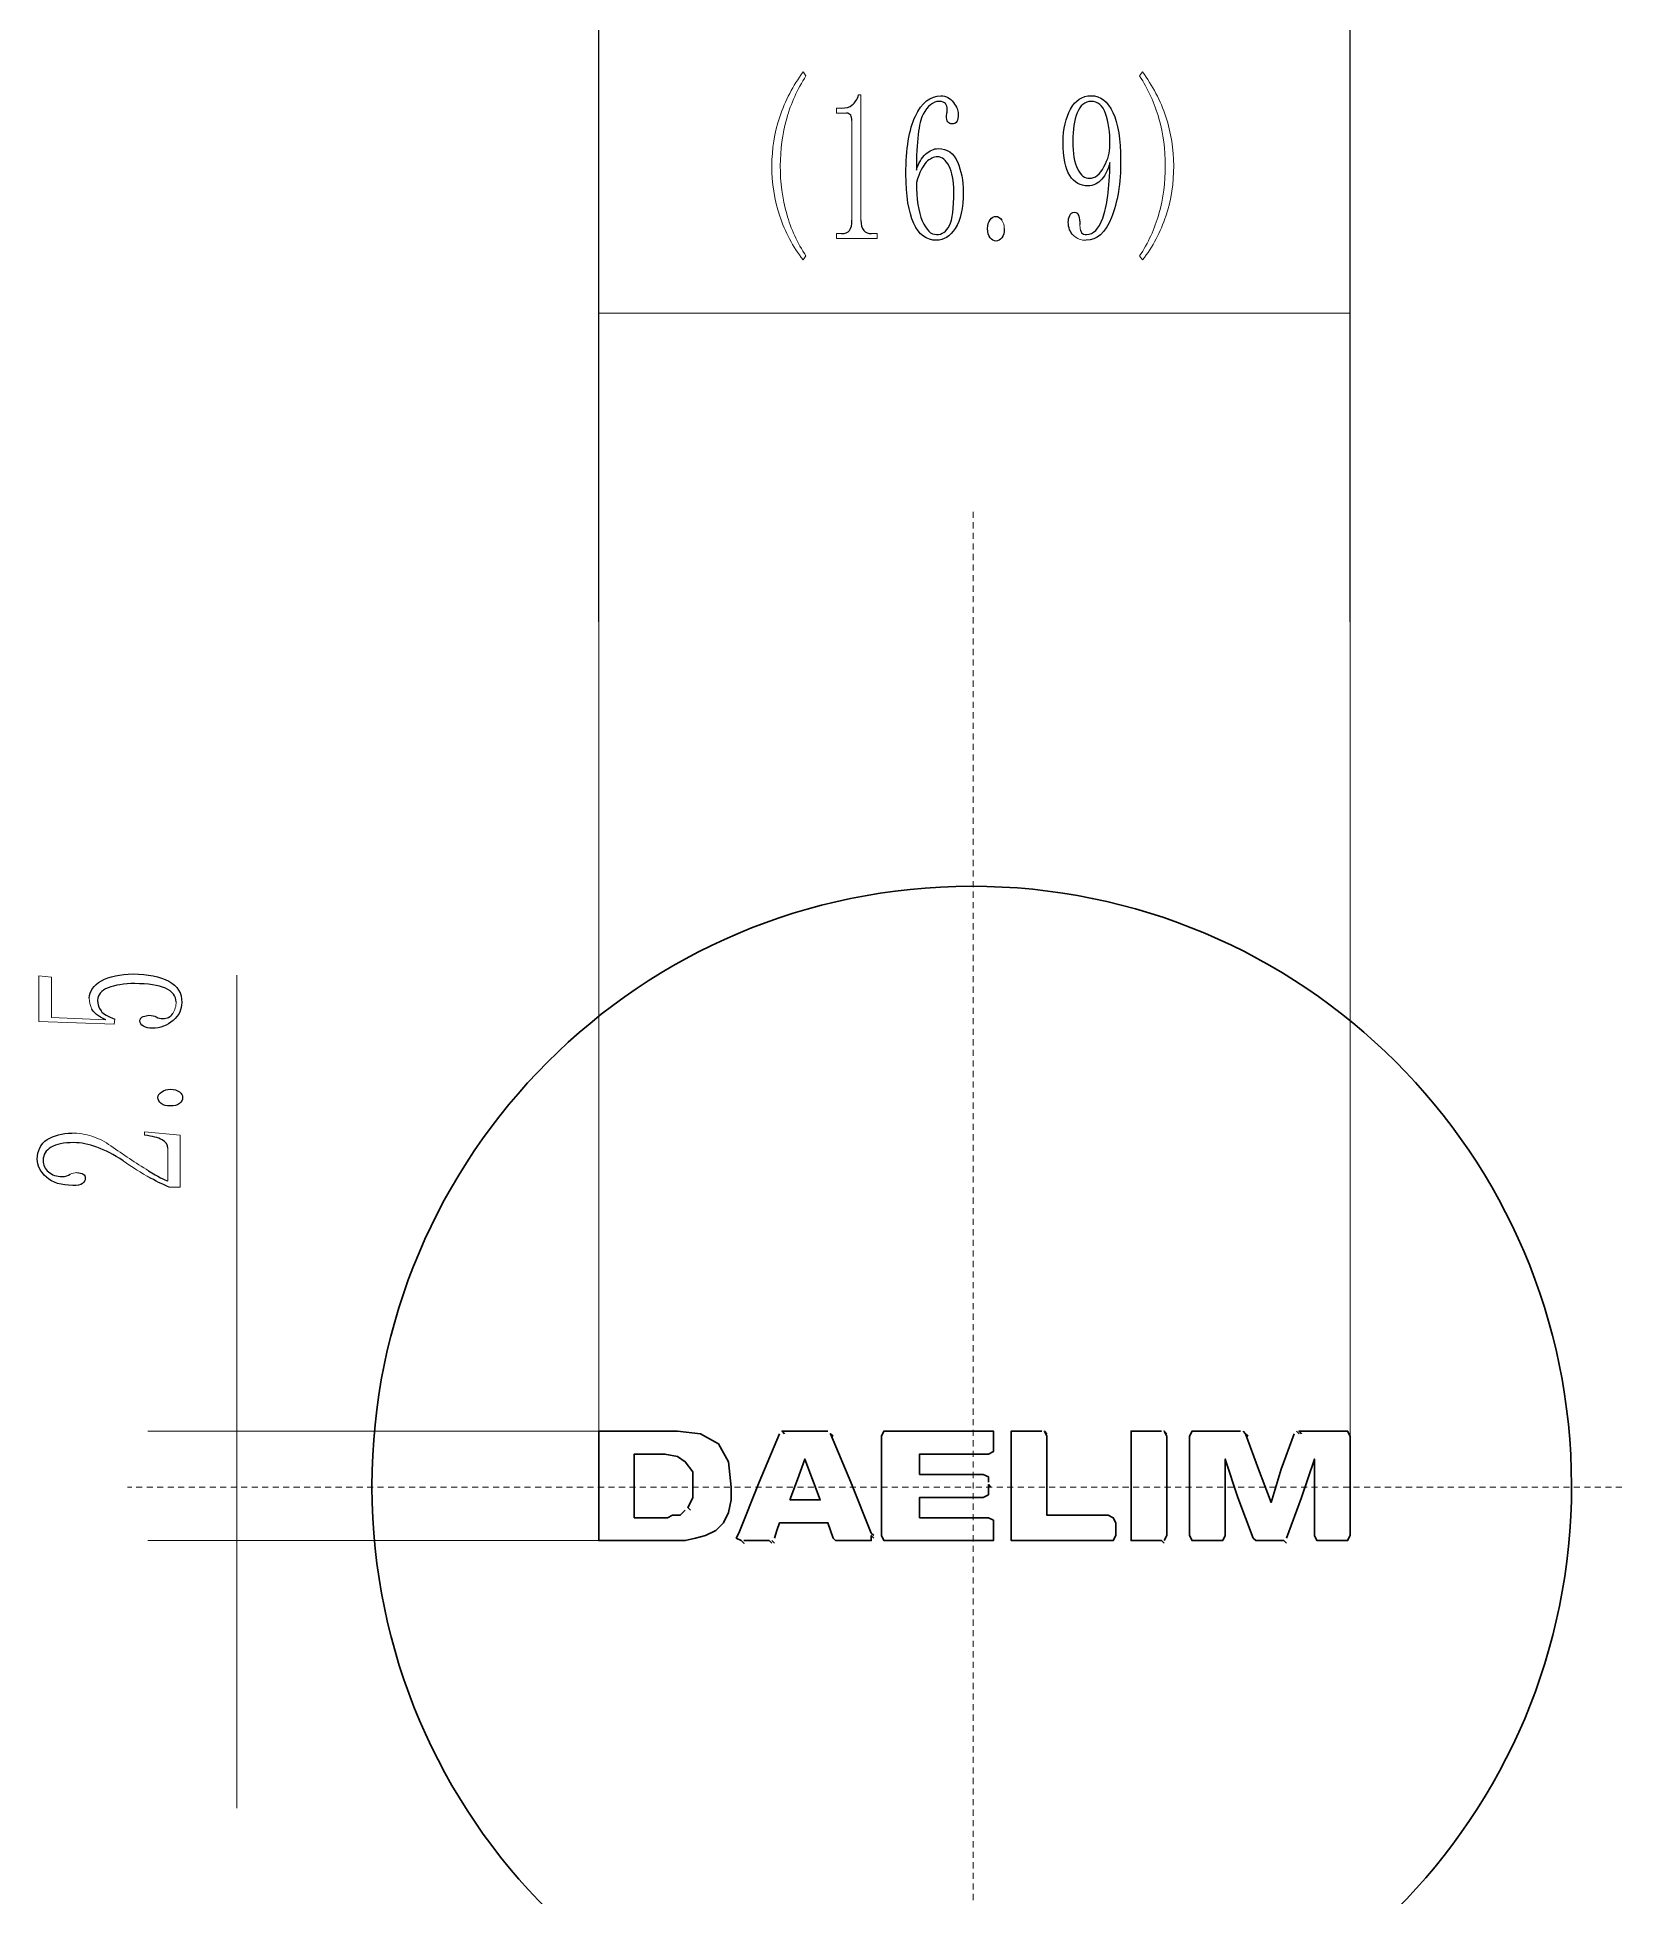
# Model space of a CAD drawing. Header units: millimetres. Extents: x -465 to -45, y 1 to 298.
# Drawn here: x -221.47 to -185.96, y 220.3 to 262.13 of the extents above; entities that cross this region are included whole.
import ezdxf

# ---------------------------------------------------------------- set-up
doc = ezdxf.new("R2010")
doc.units = ezdxf.units.MM
doc.header["$MEASUREMENT"] = 0
doc.linetypes.add('PDF_IMPORT', pattern=[1, 0.8, -0.2])
doc.layers.get('0').update_dxf_attribs({"linetype": 'CONTINUOUS'})
doc.layers.get('Defpoints').update_dxf_attribs({"linetype": 'CONTINUOUS'})
doc.layers.add('PDF_형상', color=7, linetype='CONTINUOUS')
doc.dimstyles.get("Standard").update_dxf_attribs({"dimtxt": 0.18, "dimasz": 0.18, "dimexe": 0.18, "dimexo": 0.0625, "dimgap": 0.0625, "dimtad": 0, "dimtih": 1, "dimtoh": 1, "dimdec": 4, "dimzin": 0, "dimdsep": 46, "dimtxsty": 'Standard', "dimcen": 0.09, "dimadec": 0, "dimazin": 0, "dimtfac": 1, "dimtdec": 4, "dimtofl": 0, "dimtmove": 0, "dimatfit": 3, "dimfxl": 1, "dimtolj": 1, "dimtzin": 0, "dimlwd": -1, "dimlwe": -1, "dimarcsym": 0})

# ---------------------------------------------------------------- blocks, each defined once
blk = doc.blocks.new('_CLOSEDFILLED')
at = {"color": 0, "lineweight": -2, "true_color": 0x000000}
blk.add_line((-1, 0), (-2, 0), dxfattribs=at)
blk.add_solid([(-1, 0.17), (0, 0), (-1, 0.17), (-1, -0.17)], dxfattribs=at)
blk = doc.blocks.new('*D2')
at = {"color": 0, "transparency": 16777216}
for p, q in [((-208.838, 248.976), (-208.838, 276.77)), ((-208.658, 276.59), (-200.962, 276.59)), ((-192.12, 276.59), (-199.817, 276.59)), ((-191.94, 248.976), (-191.94, 276.77))]:
    blk.add_line(p, q, dxfattribs=at)
at = {"layer": 'Defpoints', "color": 0, "transparency": 16777216}
for p in [(-191.94, 276.59), (-208.838, 248.913), (-191.94, 248.913)]:
    blk.add_point(p, dxfattribs=at)
at = {"color": 0, "transparency": 16777216, "xscale": 0.18, "yscale": 0.18, "zscale": 0.18, "rotation": 180}
blk.add_blockref('_CLOSEDFILLED', (-208.838, 276.59), dxfattribs=at)
at = {"color": 0, "transparency": 16777216, "xscale": 0.18, "yscale": 0.18, "zscale": 0.18}
blk.add_blockref('_CLOSEDFILLED', (-191.94, 276.59), dxfattribs=at)
at = {"color": 0, "transparency": 16777216, "insert": (-200.389, 276.59), "char_height": 0.18, "attachment_point": 5}
blk.add_mtext('16.8989', dxfattribs=at)

msp = doc.modelspace()

# ---------------------------------------------------------------- linework, layer by layer
at = {"layer": 'PDF_형상', "lineweight": 13}
for points in [[(-204.75335, 259.23051, 0.06835937), (-204.61014, 258.14927, 0.07522577), (-204.17692, 257.20408), (-204.24137, 257.11457, -0.0824036), (-204.76767, 258.10273, -0.07948784), (-204.9431, 259.23051, -0.078645), (-204.76767, 260.33323, -0.07440446), (-204.24137, 261.34645), (-204.17692, 261.25336, 0.07348331), (-204.61014, 260.29743, 0.06660603)], [(-196.09628, 259.23051, 0.06907806), (-196.23949, 260.29743, 0.07581467), (-196.6727, 261.25336), (-196.60826, 261.34645, -0.07858741), (-196.08196, 260.33323, -0.08101974), (-195.90652, 259.23051, -0.08181232), (-196.08196, 258.10273, -0.08664144), (-196.60826, 257.11457), (-196.6727, 257.20408, 0.07757414), (-196.23949, 258.14927, 0.07080064)]]:
    msp.add_lwpolyline(points, format="xyb", close=True, dxfattribs=at)
for points in [[(-196.6727, 261.25336), (-196.6727, 261.25336)], [(-202.99184, 260.8273), (-202.94172, 260.8273), (-202.94172, 258.00605)], [(-203.26753, 260.41915), (-203.49308, 260.41915), (-203.49308, 260.53014), (-203.37851, 260.53014)], [(-203.14222, 258.00605), (-203.14222, 260.25088)], [(-198.1764, 259.78903), (-198.1764, 259.78903)], [(-201.20172, 259.62075), (-201.20172, 259.62075)], [(-201.69221, 258.85816), (-201.69221, 258.85816)], [(-197.83985, 258.78298), (-197.83985, 258.78298)], [(-202.70184, 257.70889), (-202.57653, 257.70889), (-202.57653, 257.59432), (-203.49308, 257.59432), (-203.49308, 257.70889), (-203.37851, 257.70889)], [(-199.90208, 257.54064), (-199.90208, 257.54064)], [(-219.71887, 240.0367), (-219.73677, 239.92571), (-221.42665, 239.98658), (-221.42665, 241.01411), (-221.14739, 240.97831), (-221.14739, 240.07609), (-219.92294, 240.02596)], [(-220.29529, 240.51288), (-220.29529, 240.51288)], [(-218.19724, 238.27521), (-218.19724, 238.27521)], [(-220.64615, 237.262), (-220.64615, 237.262)], [(-219.04935, 237.42669), (-219.04935, 237.50188), (-218.25095, 237.42669), (-218.25095, 236.25952), (-218.49441, 236.25952)], [(-218.53021, 236.39915), (-218.53021, 237.13669)]]:
    msp.add_lwpolyline(points, dxfattribs=at)
at = {"layer": 'PDF_형상', "lineweight": 25}
for points in [[(-201.20172, 259.62075), (-201.20172, 259.62075)], [(-201.69221, 258.85816), (-201.69221, 258.85816)]]:
    msp.add_lwpolyline(points, dxfattribs=at)
at = {"layer": 'PDF_형상', "lineweight": 18}
for points in [[(-208.83843, 257.92371), (-208.83843, 229.51073)], [(-191.93957, 257.92371), (-191.93957, 229.51073)], [(-208.83843, 255.91876), (-191.93957, 255.91876)], [(-216.97278, 241.02486), (-216.97278, 222.29291)], [(-208.43744, 230.77098), (-218.97775, 230.77098)], [(-208.43744, 228.30776), (-218.97775, 228.30776)]]:
    msp.add_lwpolyline(points, dxfattribs=at)
at = {"layer": 'PDF_형상', "linetype": 'PDF_IMPORT', "lineweight": 18, "ltscale": 0.171667}
msp.add_lwpolyline([(-200.41764, 251.45059), (-200.41764, 152.57798)], dxfattribs=at)
at = {"layer": 'PDF_형상', "lineweight": 25}
msp.add_lwpolyline([(-218.19724, 238.27521), (-218.19724, 238.27521)], close=True, dxfattribs=at)
at = {"layer": 'PDF_형상', "lineweight": 13}
msp.add_lwpolyline([(-218.96342, 236.62829, -0.01569445), (-219.81195, 237.18681, 0.0781724), (-220.23442, 237.40521, 0.06571039), (-220.68553, 237.47681)], format="xyb", dxfattribs=at)
at = {"layer": 'PDF_형상', "lineweight": 35}
for points in [[(-206.54705, 230.71369), (-207.06261, 230.77098), (-207.86459, 230.77098), (-208.72386, 230.77098), (-208.83843, 230.77098), (-208.83843, 230.65641), (-208.83843, 229.56801), (-208.83843, 228.42232), (-208.83843, 228.30776), (-208.72386, 228.30776), (-207.92188, 228.30776), (-207.17718, 228.30776), (-206.89076, 228.30776), (-206.66162, 228.36504), (-206.43248, 228.42232), (-206.20336, 228.53689), (-206.03149, 228.70874), (-205.91694, 228.93788), (-205.85965, 229.2243), (-205.85965, 229.51073), (-205.91694, 230.08357), (-206.14606, 230.48456)], [(-204.54211, 229.2243), (-204.1984, 229.2243), (-203.85471, 229.2243), (-204.02655, 229.68258), (-204.1984, 230.14085), (-204.37027, 229.68258)]]:
    msp.add_lwpolyline(points, close=True, dxfattribs=at)
for points in [[(-204.77125, 230.71369), (-205.22952, 229.62529), (-205.6878, 228.47961), (-205.74508, 228.36504), (-205.6305, 228.30776), (-205.57323, 228.25047), (-205.6305, 228.30776)], [(-203.68284, 230.77098), (-203.79741, 230.77098), (-204.1984, 230.77098), (-204.59939, 230.77098), (-204.71396, 230.77098), (-204.65668, 230.71369)], [(-202.65172, 228.42232), (-202.70902, 228.47961), (-203.16728, 229.62529), (-203.62556, 230.71369), (-203.56827, 230.65641)], [(-200.07395, 229.62529), (-200.07395, 229.73986), (-200.18852, 229.79715), (-200.9332, 229.79715), (-201.62062, 229.79715), (-201.62062, 230.02628), (-201.62062, 230.25542), (-200.87592, 230.25542), (-200.07395, 230.25542), (-199.95938, 230.3127), (-199.95938, 230.42727), (-199.95938, 230.54184), (-199.95938, 230.65641), (-199.95938, 230.77098), (-200.07395, 230.77098), (-201.21961, 230.77098), (-202.30803, 230.77098), (-202.4226, 230.77098), (-202.47987, 230.65641), (-202.47987, 229.56801), (-202.47987, 228.42232), (-202.4226, 228.30776), (-202.30803, 228.30776), (-201.21961, 228.30776), (-200.07395, 228.30776), (-199.95938, 228.30776), (-199.95938, 228.42232), (-199.95938, 228.53689), (-199.95938, 228.65146), (-199.95938, 228.76603), (-200.07395, 228.82331), (-200.87592, 228.82331), (-201.62062, 228.82331), (-201.62062, 229.05245), (-201.62062, 229.28159), (-200.9332, 229.28159), (-200.18852, 229.28159), (-200.07395, 229.33887), (-200.07395, 229.45344), (-200.07395, 229.56801), (-200.01665, 229.51073)], [(-198.87096, 230.77098), (-199.1574, 230.77098), (-199.44382, 230.77098), (-199.55839, 230.77098), (-199.55839, 230.65641), (-199.55839, 229.56801), (-199.55839, 228.42232), (-199.55839, 228.30776), (-199.44382, 228.30776), (-198.4127, 228.30776), (-197.38158, 228.30776), (-197.26701, 228.30776), (-197.20973, 228.42232), (-197.20973, 228.59418), (-197.20973, 228.70874), (-197.26701, 228.82331), (-197.38158, 228.8806), (-198.06898, 228.8806), (-198.75641, 228.8806), (-198.75641, 229.73986), (-198.75641, 230.65641), (-198.81369, 230.77098), (-198.75641, 230.71369)], [(-196.17862, 230.77098), (-196.46503, 230.77098), (-196.75145, 230.77098), (-196.86602, 230.77098), (-196.86602, 230.65641), (-196.86602, 229.56801), (-196.86602, 228.42232), (-196.86602, 228.30776), (-196.75145, 228.30776), (-196.46503, 228.30776), (-196.17862, 228.30776), (-196.12132, 228.25047)], [(-196.06404, 230.71369), (-196.12132, 230.77098), (-196.06404, 230.65641), (-196.06404, 229.56801), (-196.06404, 228.42232), (-196.12132, 228.30776)], [(-194.4028, 230.77098), (-194.91836, 230.77098), (-195.37664, 230.77098), (-195.49119, 230.77098), (-195.54849, 230.65641), (-195.54849, 229.56801), (-195.54849, 228.42232), (-195.49119, 228.30776), (-195.37664, 228.30776), (-195.1475, 228.30776), (-194.91836, 228.30776), (-194.80378, 228.30776), (-194.74651, 228.42232), (-194.74651, 229.28159), (-194.74651, 230.14085), (-194.46009, 229.28159), (-194.11638, 228.36504), (-194.05908, 228.30776), (-193.94453, 228.30776), (-193.71539, 228.30776), (-193.54352, 228.30776), (-193.42897, 228.30776), (-193.37168, 228.25047)], [(-194.34552, 230.77098), (-194.28823, 230.71369)], [(-193.19983, 230.71369), (-193.48625, 229.91171), (-193.71539, 229.16702), (-194.00181, 229.91171), (-194.28823, 230.71369), (-194.23095, 230.65641)], [(-193.37168, 228.36504), (-193.02799, 229.28159), (-192.74155, 230.14085), (-192.74155, 229.28159), (-192.74155, 228.42232), (-192.68427, 228.30776), (-192.5697, 228.30776), (-192.34056, 228.30776), (-192.11142, 228.30776), (-191.99687, 228.30776), (-191.93957, 228.42232), (-191.93957, 229.56801), (-191.93957, 230.65641), (-191.99687, 230.77098), (-192.11142, 230.77098), (-192.5697, 230.77098), (-193.08526, 230.77098), (-193.02799, 230.71369)], [(-193.14254, 230.77098), (-193.08526, 230.71369)], [(-206.89076, 228.99517), (-207.00534, 228.8806), (-207.17718, 228.8806), (-207.29175, 228.82331), (-207.63547, 228.82331), (-208.03645, 228.82331), (-208.03645, 229.56801), (-208.03645, 230.25542), (-207.69274, 230.25542), (-207.34905, 230.25542), (-207.06261, 230.19814), (-206.89076, 230.08357), (-206.71892, 229.85443), (-206.71892, 229.56801), (-206.71892, 229.39616), (-206.71892, 229.28159), (-206.77619, 229.16702), (-206.83349, 229.05245), (-206.77619, 228.99517)], [(-202.65172, 228.36504), (-202.70902, 228.42232), (-202.70902, 228.30776), (-202.82359, 228.30776), (-203.11, 228.30776), (-203.39642, 228.30776), (-203.51099, 228.30776), (-203.56827, 228.36504), (-203.62556, 228.53689), (-203.68284, 228.70874), (-204.1984, 228.70874), (-204.77125, 228.70874), (-204.82853, 228.53689), (-204.88582, 228.36504)], [(-205.57323, 228.30776), (-205.28681, 228.30776), (-205.00037, 228.30776), (-204.9431, 228.25047)], [(-204.9431, 228.30776), (-204.88582, 228.25047)]]:
    msp.add_lwpolyline(points, dxfattribs=at)
at = {"layer": 'PDF_형상', "linetype": 'PDF_IMPORT', "lineweight": 18, "ltscale": 0.17}
msp.add_lwpolyline([(-181.34199, 229.51073), (-219.43601, 229.51073)], dxfattribs=at)
at = {"layer": 'PDF_형상', "lineweight": 13}
for centre, radius, start, end in [((-200.06102, 257.8247), 0.34515, 359.202918, 32.40211), ((-197.8934, 257.93791), 0.3798, 225.733848, 272.677923), ((-197.49189, 257.90932), 0.52341, 179.599745, 193.439858), ((-219.64001, 240.53467), 0.65564, 181.904359, 204.206136), ((-218.78726, 240.40789), 0.44362, 326.89458, 2.4624), ((-215.7061, 242.26076), 6.62693, 234.73004, 241.019963), ((-220.52779, 236.0748), 0.51266, 95.232855, 112.181067)]:
    msp.add_arc(centre, radius, start, end, dxfattribs=at)
at = {"layer": 'PDF_형상', "lineweight": 35}
msp.add_arc((-200.44778, 229.53791), 13.48898, 180.115469, 180.009558, dxfattribs=at)
at = {"layer": 'PDF_형상', "lineweight": 25}
for points in [[(-203.37851, 260.53014), (-203.27827, 260.52656), (-203.19592, 260.55162), (-203.13506, 260.60175)], [(-203.13506, 260.60175), (-203.07061, 260.65187), (-203.02407, 260.72705), (-202.99184, 260.8273)], [(-201.71369, 260.35113), (-201.57048, 260.65187), (-201.38073, 260.80582), (-201.14085, 260.8094)], [(-201.17665, 260.68051), (-201.31986, 260.67693), (-201.44159, 260.58026), (-201.54184, 260.39051)], [(-201.03702, 260.63039), (-201.06209, 260.65903), (-201.10863, 260.67693), (-201.17665, 260.68051)], [(-201.14085, 260.8094), (-201.0227, 260.80582), (-200.92962, 260.7557), (-200.85801, 260.65903)], [(-201.00122, 260.51224), (-201.00122, 260.55878), (-201.01196, 260.59817), (-201.03702, 260.63039)], [(-200.85801, 260.65903), (-200.7864, 260.55878), (-200.7506, 260.47286), (-200.7506, 260.40125)], [(-198.22652, 260.50866), (-198.11911, 260.70558), (-197.96516, 260.80583), (-197.76467, 260.80941)], [(-197.76467, 260.68052), (-197.9043, 260.67694), (-198.00812, 260.59101), (-198.07615, 260.42632)], [(-197.76467, 260.80941), (-197.55343, 260.80583), (-197.38874, 260.68052), (-197.27417, 260.43348)], [(-197.43886, 260.40842), (-197.50331, 260.58743), (-197.61429, 260.67694), (-197.76467, 260.68052)], [(-203.17086, 260.36903), (-203.19234, 260.39767), (-203.22456, 260.41557), (-203.26753, 260.41915)], [(-203.14222, 260.25088), (-203.14222, 260.29742), (-203.14938, 260.33681), (-203.17086, 260.36903)], [(-201.92851, 259.04433), (-201.92851, 259.61001), (-201.8569, 260.0468), (-201.71369, 260.35113)], [(-201.54184, 260.39051), (-201.64209, 260.19718), (-201.69221, 259.77828), (-201.69221, 259.13742)], [(-201.01554, 260.36187), (-201.01554, 260.38335), (-201.00838, 260.40841), (-201.00122, 260.43705)], [(-200.98332, 260.21866), (-201.0048, 260.2473), (-201.01554, 260.29742), (-201.01554, 260.36187)], [(-201.00122, 260.43705), (-201.00122, 260.45853), (-201.00122, 260.4836), (-201.00122, 260.51224)], [(-200.89023, 260.17569), (-200.92962, 260.17211), (-200.96184, 260.18643), (-200.98332, 260.21866)], [(-200.78282, 260.2294), (-200.80431, 260.19001), (-200.84011, 260.17211), (-200.89023, 260.17569)], [(-200.7506, 260.40125), (-200.7506, 260.32248), (-200.76134, 260.2652), (-200.78282, 260.2294)], [(-198.39121, 259.76755), (-198.39121, 260.06113), (-198.33393, 260.30817), (-198.22652, 260.50866)], [(-198.07615, 260.42632), (-198.14059, 260.25447), (-198.1764, 260.04323), (-198.1764, 259.78903)], [(-197.33861, 259.69594), (-197.33861, 259.98953), (-197.37084, 260.22582), (-197.43886, 260.40842)], [(-197.27417, 260.43348), (-197.15602, 260.18286), (-197.09874, 259.82483), (-197.09874, 259.3594)], [(-198.24084, 259.01211), (-198.34109, 259.16606), (-198.39121, 259.41668), (-198.39121, 259.76755)], [(-198.1764, 259.78903), (-198.1764, 259.50977), (-198.14059, 259.30211), (-198.06899, 259.16248)], [(-201.69221, 259.13742), (-201.64209, 259.29495), (-201.57048, 259.4131), (-201.48456, 259.49544)], [(-201.48456, 259.49544), (-201.39505, 259.57421), (-201.30196, 259.61717), (-201.20172, 259.62075)], [(-201.21604, 259.43458), (-201.30554, 259.431), (-201.39147, 259.39162), (-201.47024, 259.31285)], [(-200.95826, 259.22692), (-201.02986, 259.36297), (-201.11579, 259.431), (-201.21604, 259.43458)], [(-201.20172, 259.62075), (-201.00122, 259.61717), (-200.85443, 259.51692), (-200.7685, 259.32001)], [(-197.47466, 259.20903), (-197.38158, 259.38088), (-197.33861, 259.54199), (-197.33861, 259.69594)], [(-197.09874, 259.3594), (-197.09874, 258.83668), (-197.16676, 258.40347), (-197.30639, 258.06692)], [(-201.75308, 257.93803), (-201.86764, 258.18865), (-201.92851, 258.55741), (-201.92851, 259.04433)], [(-201.47024, 259.31285), (-201.549, 259.2305), (-201.62419, 259.08013), (-201.69221, 258.85816)], [(-200.85085, 258.65408), (-200.85085, 258.89754), (-200.88665, 259.09087), (-200.95826, 259.22692)], [(-200.7685, 259.32001), (-200.68258, 259.11952), (-200.63961, 258.89754), (-200.63961, 258.65408)], [(-197.83985, 258.78298), (-198.00454, 258.7794), (-198.14059, 258.85458), (-198.24084, 259.01211)], [(-198.06899, 259.16248), (-197.99738, 259.01927), (-197.90788, 258.94767), (-197.80047, 258.95125)], [(-197.52479, 258.92977), (-197.60713, 258.82952), (-197.71096, 258.7794), (-197.83985, 258.78298)], [(-197.80047, 258.95125), (-197.67516, 258.94767), (-197.56775, 259.03359), (-197.47466, 259.20903)], [(-197.33861, 259.30569), (-197.378, 259.15174), (-197.43886, 259.02643), (-197.52479, 258.92977)], [(-197.49973, 258.05618), (-197.40664, 258.30322), (-197.35293, 258.71853), (-197.33861, 259.30569)], [(-201.69221, 258.85816), (-201.69221, 258.48581), (-201.64567, 258.19581), (-201.55974, 257.99173)], [(-200.9511, 257.8879), (-200.88307, 258.02395), (-200.85085, 258.27815), (-200.85085, 258.65408)], [(-200.63961, 258.65408), (-200.63961, 258.27815), (-200.6969, 258.00247), (-200.81863, 257.82346)], [(-200.03455, 258.0204), (-199.99517, 258.06694), (-199.9522, 258.092), (-199.90208, 258.09558)], [(-199.90208, 258.09558), (-199.85196, 258.092), (-199.80541, 258.06336), (-199.76961, 258.00966)], [(-198.27664, 257.96668), (-198.27664, 258.01322), (-198.2659, 258.06334), (-198.24442, 258.11347)], [(-198.24442, 258.11347), (-198.22294, 258.16001), (-198.19072, 258.18507), (-198.14059, 258.18865)], [(-198.14059, 258.18865), (-198.09047, 258.18507), (-198.05467, 258.15643), (-198.04035, 258.10273)], [(-198.04035, 258.10273), (-198.02244, 258.04544), (-198.01528, 257.98458), (-198.01528, 257.91297)], [(-203.37851, 257.70889), (-203.29259, 257.70531), (-203.23172, 257.73037), (-203.19592, 257.7805)], [(-203.19592, 257.7805), (-203.16012, 257.82704), (-203.14222, 257.90222), (-203.14222, 258.00605)], [(-202.94172, 258.00605), (-202.94172, 257.90222), (-202.92024, 257.82704), (-202.87728, 257.7805)], [(-202.87728, 257.7805), (-202.83431, 257.73037), (-202.77703, 257.70531), (-202.70184, 257.70889)], [(-201.2411, 257.55852), (-201.46307, 257.55494), (-201.63493, 257.68025), (-201.75308, 257.93803)], [(-201.55974, 257.99173), (-201.47024, 257.78408), (-201.36283, 257.68383), (-201.2411, 257.68741)], [(-201.2411, 257.68741), (-201.11221, 257.68383), (-201.01554, 257.75185), (-200.9511, 257.8879)], [(-200.81863, 257.82346), (-200.94036, 257.64445), (-201.07999, 257.55494), (-201.2411, 257.55852)], [(-200.09183, 257.8199), (-200.09183, 257.90225), (-200.07035, 257.97027), (-200.03455, 258.0204)], [(-200.03455, 257.61225), (-200.07035, 257.65879), (-200.09183, 257.72682), (-200.09183, 257.8199)], [(-199.71591, 257.8199), (-199.71591, 257.72682), (-199.73381, 257.65879), (-199.76961, 257.61225)], [(-198.15849, 257.66593), (-198.23726, 257.73754), (-198.27664, 257.83779), (-198.27664, 257.96668)], [(-198.00096, 257.78766), (-197.9938, 257.75544), (-197.98306, 257.73396), (-197.9759, 257.7268)], [(-197.9759, 257.7268), (-197.96874, 257.71248), (-197.95442, 257.70174), (-197.93294, 257.69458)], [(-197.93294, 257.69458), (-197.91146, 257.68741), (-197.88639, 257.68383), (-197.86491, 257.68741)], [(-197.30639, 258.06692), (-197.44244, 257.72322), (-197.6322, 257.55495), (-197.87565, 257.55853)], [(-197.86491, 257.68741), (-197.71454, 257.68383), (-197.59281, 257.80556), (-197.49973, 258.05618)], [(-199.90208, 257.54064), (-199.9522, 257.53706), (-199.99517, 257.56212), (-200.03455, 257.61225)], [(-199.76961, 257.61225), (-199.80541, 257.56212), (-199.85196, 257.53706), (-199.90208, 257.54064)], [(-220.02319, 240.89955), (-219.84059, 240.99979), (-219.6043, 241.04992), (-219.31071, 241.0535)], [(-219.31071, 241.0535), (-218.97417, 241.04992), (-218.70565, 240.99621), (-218.50874, 240.89239)], [(-220.29529, 240.51288), (-220.29171, 240.67041), (-220.2022, 240.7993), (-220.02319, 240.89955)], [(-219.87282, 240.74201), (-220.02677, 240.67757), (-220.10553, 240.58448), (-220.10911, 240.46275)], [(-219.27133, 240.83868), (-219.51479, 240.8351), (-219.71528, 240.80288), (-219.87282, 240.74201)], [(-218.58392, 240.73127), (-218.74145, 240.7993), (-218.97059, 240.8351), (-219.27133, 240.83868)], [(-218.34404, 240.42695), (-218.34046, 240.55584), (-218.41923, 240.65967), (-218.58392, 240.73127)], [(-218.50874, 240.89239), (-218.30824, 240.78498), (-218.21157, 240.62745), (-218.21515, 240.41263)], [(-219.92294, 240.02596), (-220.09479, 240.10473), (-220.19862, 240.18707), (-220.238, 240.26584)], [(-220.10911, 240.46275), (-220.10553, 240.36967), (-220.08047, 240.28732), (-220.03035, 240.22288)], [(-220.03035, 240.22288), (-219.98022, 240.15485), (-219.8764, 240.09399), (-219.71887, 240.0367)], [(-219.16034, 240.0009), (-219.15676, 240.04744), (-219.1317, 240.07967), (-219.08516, 240.09757)], [(-219.08516, 240.09757), (-219.03503, 240.11189), (-218.99207, 240.12263), (-218.95627, 240.12621)], [(-218.95627, 240.12621), (-218.8775, 240.12263), (-218.8238, 240.10831), (-218.79158, 240.08683)], [(-218.64121, 240.05102), (-218.54096, 240.04744), (-218.46577, 240.08683), (-218.41565, 240.16559)], [(-218.21515, 240.41263), (-218.21157, 240.25868), (-218.27602, 240.12263), (-218.40849, 240.00806)], [(-219.07442, 239.87917), (-219.12812, 239.90781), (-219.15676, 239.9472), (-219.16034, 240.0009)], [(-218.88466, 239.83621), (-218.95627, 239.83263), (-219.01713, 239.84695), (-219.07442, 239.87917)], [(-218.40849, 240.00806), (-218.53738, 239.88991), (-218.69491, 239.83263), (-218.88466, 239.83621)], [(-218.79158, 240.08683), (-218.73787, 240.05818), (-218.68775, 240.04744), (-218.64121, 240.05102)], [(-218.66626, 238.4041), (-218.60897, 238.4399), (-218.54453, 238.45781), (-218.47292, 238.46139)], [(-218.47292, 238.46139), (-218.38342, 238.45781), (-218.31539, 238.4399), (-218.26885, 238.4041)], [(-218.75218, 238.27521), (-218.7486, 238.32176), (-218.71996, 238.36472), (-218.66626, 238.4041)], [(-218.677, 238.13916), (-218.72354, 238.17496), (-218.7486, 238.22151), (-218.75218, 238.27521)], [(-218.47292, 238.08546), (-218.55885, 238.08188), (-218.62687, 238.09978), (-218.677, 238.13916)], [(-218.26885, 238.13916), (-218.31539, 238.09978), (-218.38342, 238.08188), (-218.47292, 238.08546)], [(-218.26885, 238.4041), (-218.21872, 238.36472), (-218.19366, 238.32176), (-218.19724, 238.27521)], [(-218.19724, 238.27521), (-218.19366, 238.22151), (-218.21872, 238.17496), (-218.26885, 238.13916)], [(-221.46603, 236.88607), (-221.46245, 237.08298), (-221.38726, 237.22978), (-221.24047, 237.33002)], [(-221.24047, 237.33002), (-221.0901, 237.42311), (-220.90393, 237.47323), (-220.68553, 237.47681)], [(-220.64615, 237.262), (-220.86812, 237.25842), (-221.0364, 237.22261), (-221.15454, 237.15817)], [(-220.12343, 237.15817), (-220.3096, 237.22261), (-220.48145, 237.25842), (-220.64615, 237.262)], [(-218.6591, 237.32286), (-218.74503, 237.37299), (-218.87392, 237.40521), (-219.04935, 237.42669)], [(-218.53021, 237.13669), (-218.52663, 237.20829), (-218.56959, 237.27274), (-218.6591, 237.32286)], [(-221.25837, 236.48508), (-221.39442, 236.60681), (-221.46245, 236.74286), (-221.46603, 236.88607)], [(-221.15454, 237.15817), (-221.26911, 237.09014), (-221.32998, 236.9899), (-221.33356, 236.86101)], [(-221.33356, 236.86101), (-221.32998, 236.75718), (-221.29059, 236.67125), (-221.21183, 236.60323)], [(-219.53268, 236.85027), (-219.74034, 236.98632), (-219.93725, 237.09014), (-220.12343, 237.15817)], [(-220.66763, 236.29891), (-220.92183, 236.29533), (-221.11874, 236.35619), (-221.25837, 236.48508)], [(-221.21183, 236.60323), (-221.12948, 236.53162), (-221.02924, 236.49582), (-220.90751, 236.4994)], [(-220.90751, 236.4994), (-220.82874, 236.49582), (-220.76788, 236.51372), (-220.72133, 236.54952)], [(-220.44923, 236.33829), (-220.4922, 236.30965), (-220.5638, 236.29533), (-220.66763, 236.29891)], [(-220.57454, 236.58533), (-220.5101, 236.58175), (-220.45997, 236.57101), (-220.43133, 236.55311)], [(-220.38837, 236.46002), (-220.38479, 236.40631), (-220.40627, 236.36693), (-220.44923, 236.33829)], [(-220.43133, 236.55311), (-220.39911, 236.53162), (-220.38479, 236.4994), (-220.38837, 236.46002)], [(-218.96342, 236.62829), (-218.74503, 236.49582), (-218.60182, 236.42064), (-218.53021, 236.39915)], [(-218.49441, 236.25952), (-218.60182, 236.29891), (-218.74145, 236.36693), (-218.91688, 236.4636)]]:
    msp.add_open_spline(points, degree=3, dxfattribs=at)
at = {"layer": 'PDF_형상', "lineweight": 13}
for points in [[(-203.37851, 260.53014), (-203.27827, 260.52656), (-203.19592, 260.55162), (-203.13506, 260.60175)], [(-203.13506, 260.60175), (-203.07061, 260.65187), (-203.02407, 260.72705), (-202.99184, 260.8273)], [(-201.71369, 260.35113), (-201.57048, 260.65187), (-201.38073, 260.80582), (-201.14085, 260.8094)], [(-201.17665, 260.68051), (-201.31986, 260.67693), (-201.44159, 260.58026), (-201.54184, 260.39051)], [(-201.03702, 260.63039), (-201.06209, 260.65903), (-201.10863, 260.67693), (-201.17665, 260.68051)], [(-201.14085, 260.8094), (-201.0227, 260.80582), (-200.92962, 260.7557), (-200.85801, 260.65903)], [(-201.00122, 260.51224), (-201.00122, 260.55878), (-201.01196, 260.59817), (-201.03702, 260.63039)], [(-200.85801, 260.65903), (-200.7864, 260.55878), (-200.7506, 260.47286), (-200.7506, 260.40125)], [(-198.22652, 260.50866), (-198.11911, 260.70558), (-197.96516, 260.80583), (-197.76467, 260.80941)], [(-197.76467, 260.68052), (-197.9043, 260.67694), (-198.00812, 260.59101), (-198.07615, 260.42632)], [(-197.76467, 260.80941), (-197.55343, 260.80583), (-197.38874, 260.68052), (-197.27417, 260.43348)], [(-197.43886, 260.40842), (-197.50331, 260.58743), (-197.61429, 260.67694), (-197.76467, 260.68052)], [(-203.17086, 260.36903), (-203.19234, 260.39767), (-203.22456, 260.41557), (-203.26753, 260.41915)], [(-203.14222, 260.25088), (-203.14222, 260.29742), (-203.14938, 260.33681), (-203.17086, 260.36903)], [(-201.92851, 259.04433), (-201.92851, 259.61001), (-201.8569, 260.0468), (-201.71369, 260.35113)], [(-201.54184, 260.39051), (-201.64209, 260.19718), (-201.69221, 259.77828), (-201.69221, 259.13742)], [(-201.01554, 260.36187), (-201.01554, 260.38335), (-201.00838, 260.40841), (-201.00122, 260.43705)], [(-200.98332, 260.21866), (-201.0048, 260.2473), (-201.01554, 260.29742), (-201.01554, 260.36187)], [(-201.00122, 260.43705), (-201.00122, 260.45853), (-201.00122, 260.4836), (-201.00122, 260.51224)], [(-200.89023, 260.17569), (-200.92962, 260.17211), (-200.96184, 260.18643), (-200.98332, 260.21866)], [(-200.78282, 260.2294), (-200.80431, 260.19001), (-200.84011, 260.17211), (-200.89023, 260.17569)], [(-200.7506, 260.40125), (-200.7506, 260.32248), (-200.76134, 260.2652), (-200.78282, 260.2294)], [(-198.39121, 259.76755), (-198.39121, 260.06113), (-198.33393, 260.30817), (-198.22652, 260.50866)], [(-198.07615, 260.42632), (-198.14059, 260.25447), (-198.1764, 260.04323), (-198.1764, 259.78903)], [(-197.33861, 259.69594), (-197.33861, 259.98953), (-197.37084, 260.22582), (-197.43886, 260.40842)], [(-197.27417, 260.43348), (-197.15602, 260.18286), (-197.09874, 259.82483), (-197.09874, 259.3594)], [(-198.24084, 259.01211), (-198.34109, 259.16606), (-198.39121, 259.41668), (-198.39121, 259.76755)], [(-198.1764, 259.78903), (-198.1764, 259.50977), (-198.14059, 259.30211), (-198.06899, 259.16248)], [(-201.69221, 259.13742), (-201.64209, 259.29495), (-201.57048, 259.4131), (-201.48456, 259.49544)], [(-201.48456, 259.49544), (-201.39505, 259.57421), (-201.30196, 259.61717), (-201.20172, 259.62075)], [(-201.21604, 259.43458), (-201.30554, 259.431), (-201.39147, 259.39162), (-201.47024, 259.31285)], [(-200.95826, 259.22692), (-201.02986, 259.36297), (-201.11579, 259.431), (-201.21604, 259.43458)], [(-201.20172, 259.62075), (-201.00122, 259.61717), (-200.85443, 259.51692), (-200.7685, 259.32001)], [(-197.47466, 259.20903), (-197.38158, 259.38088), (-197.33861, 259.54199), (-197.33861, 259.69594)], [(-197.09874, 259.3594), (-197.09874, 258.83668), (-197.16676, 258.40347), (-197.30639, 258.06692)], [(-201.75308, 257.93803), (-201.86764, 258.18865), (-201.92851, 258.55741), (-201.92851, 259.04433)], [(-201.47024, 259.31285), (-201.549, 259.2305), (-201.62419, 259.08013), (-201.69221, 258.85816)], [(-200.85085, 258.65408), (-200.85085, 258.89754), (-200.88665, 259.09087), (-200.95826, 259.22692)], [(-200.7685, 259.32001), (-200.68258, 259.11952), (-200.63961, 258.89754), (-200.63961, 258.65408)], [(-197.83985, 258.78298), (-198.00454, 258.7794), (-198.14059, 258.85458), (-198.24084, 259.01211)], [(-198.06899, 259.16248), (-197.99738, 259.01927), (-197.90788, 258.94767), (-197.80047, 258.95125)], [(-197.52479, 258.92977), (-197.60713, 258.82952), (-197.71096, 258.7794), (-197.83985, 258.78298)], [(-197.80047, 258.95125), (-197.67516, 258.94767), (-197.56775, 259.03359), (-197.47466, 259.20903)], [(-197.33861, 259.30569), (-197.378, 259.15174), (-197.43886, 259.02643), (-197.52479, 258.92977)], [(-197.49973, 258.05618), (-197.40664, 258.30322), (-197.35293, 258.71853), (-197.33861, 259.30569)], [(-201.69221, 258.85816), (-201.69221, 258.48581), (-201.64567, 258.19581), (-201.55974, 257.99173)], [(-200.9511, 257.8879), (-200.88307, 258.02395), (-200.85085, 258.27815), (-200.85085, 258.65408)], [(-200.63961, 258.65408), (-200.63961, 258.27815), (-200.6969, 258.00247), (-200.81863, 257.82346)], [(-200.03455, 258.0204), (-199.99517, 258.06694), (-199.9522, 258.092), (-199.90208, 258.09558)], [(-199.90208, 258.09558), (-199.85196, 258.092), (-199.80541, 258.06336), (-199.76961, 258.00966)], [(-198.27664, 257.96668), (-198.27664, 258.01322), (-198.2659, 258.06334), (-198.24442, 258.11347)], [(-198.24442, 258.11347), (-198.22294, 258.16001), (-198.19072, 258.18507), (-198.14059, 258.18865)], [(-198.14059, 258.18865), (-198.09047, 258.18507), (-198.05467, 258.15643), (-198.04035, 258.10273)], [(-198.04035, 258.10273), (-198.02244, 258.04544), (-198.01528, 257.98458), (-198.01528, 257.91297)], [(-203.37851, 257.70889), (-203.29259, 257.70531), (-203.23172, 257.73037), (-203.19592, 257.7805)], [(-203.19592, 257.7805), (-203.16012, 257.82704), (-203.14222, 257.90222), (-203.14222, 258.00605)], [(-202.94172, 258.00605), (-202.94172, 257.90222), (-202.92024, 257.82704), (-202.87728, 257.7805)], [(-202.87728, 257.7805), (-202.83431, 257.73037), (-202.77703, 257.70531), (-202.70184, 257.70889)], [(-201.2411, 257.55852), (-201.46307, 257.55494), (-201.63493, 257.68025), (-201.75308, 257.93803)], [(-201.55974, 257.99173), (-201.47024, 257.78408), (-201.36283, 257.68383), (-201.2411, 257.68741)], [(-201.2411, 257.68741), (-201.11221, 257.68383), (-201.01554, 257.75185), (-200.9511, 257.8879)], [(-200.81863, 257.82346), (-200.94036, 257.64445), (-201.07999, 257.55494), (-201.2411, 257.55852)], [(-200.09183, 257.8199), (-200.09183, 257.90225), (-200.07035, 257.97027), (-200.03455, 258.0204)], [(-200.03455, 257.61225), (-200.07035, 257.65879), (-200.09183, 257.72682), (-200.09183, 257.8199)], [(-199.71591, 257.8199), (-199.71591, 257.72682), (-199.73381, 257.65879), (-199.76961, 257.61225)], [(-198.15849, 257.66593), (-198.23726, 257.73754), (-198.27664, 257.83779), (-198.27664, 257.96668)], [(-198.00096, 257.78766), (-197.9938, 257.75544), (-197.98306, 257.73396), (-197.9759, 257.7268)], [(-197.9759, 257.7268), (-197.96874, 257.71248), (-197.95442, 257.70174), (-197.93294, 257.69458)], [(-197.93294, 257.69458), (-197.91146, 257.68741), (-197.88639, 257.68383), (-197.86491, 257.68741)], [(-197.30639, 258.06692), (-197.44244, 257.72322), (-197.6322, 257.55495), (-197.87565, 257.55853)], [(-197.86491, 257.68741), (-197.71454, 257.68383), (-197.59281, 257.80556), (-197.49973, 258.05618)], [(-199.90208, 257.54064), (-199.9522, 257.53706), (-199.99517, 257.56212), (-200.03455, 257.61225)], [(-199.76961, 257.61225), (-199.80541, 257.56212), (-199.85196, 257.53706), (-199.90208, 257.54064)], [(-220.02319, 240.89955), (-219.84059, 240.99979), (-219.6043, 241.04992), (-219.31071, 241.0535)], [(-219.31071, 241.0535), (-218.97417, 241.04992), (-218.70565, 240.99621), (-218.50874, 240.89239)], [(-220.29529, 240.51288), (-220.29171, 240.67041), (-220.2022, 240.7993), (-220.02319, 240.89955)], [(-219.87282, 240.74201), (-220.02677, 240.67757), (-220.10553, 240.58448), (-220.10911, 240.46275)], [(-219.27133, 240.83868), (-219.51479, 240.8351), (-219.71528, 240.80288), (-219.87282, 240.74201)], [(-218.58392, 240.73127), (-218.74145, 240.7993), (-218.97059, 240.8351), (-219.27133, 240.83868)], [(-218.34404, 240.42695), (-218.34046, 240.55584), (-218.41923, 240.65967), (-218.58392, 240.73127)], [(-218.50874, 240.89239), (-218.30824, 240.78498), (-218.21157, 240.62745), (-218.21515, 240.41263)], [(-219.92294, 240.02596), (-220.09479, 240.10473), (-220.19862, 240.18707), (-220.238, 240.26584)], [(-220.10911, 240.46275), (-220.10553, 240.36967), (-220.08047, 240.28732), (-220.03035, 240.22288)], [(-220.03035, 240.22288), (-219.98022, 240.15485), (-219.8764, 240.09399), (-219.71887, 240.0367)], [(-219.16034, 240.0009), (-219.15676, 240.04744), (-219.1317, 240.07967), (-219.08516, 240.09757)], [(-219.08516, 240.09757), (-219.03503, 240.11189), (-218.99207, 240.12263), (-218.95627, 240.12621)], [(-218.95627, 240.12621), (-218.8775, 240.12263), (-218.8238, 240.10831), (-218.79158, 240.08683)], [(-218.64121, 240.05102), (-218.54096, 240.04744), (-218.46577, 240.08683), (-218.41565, 240.16559)], [(-218.21515, 240.41263), (-218.21157, 240.25868), (-218.27602, 240.12263), (-218.40849, 240.00806)], [(-219.07442, 239.87917), (-219.12812, 239.90781), (-219.15676, 239.9472), (-219.16034, 240.0009)], [(-218.88466, 239.83621), (-218.95627, 239.83263), (-219.01713, 239.84695), (-219.07442, 239.87917)], [(-218.40849, 240.00806), (-218.53738, 239.88991), (-218.69491, 239.83263), (-218.88466, 239.83621)], [(-218.79158, 240.08683), (-218.73787, 240.05818), (-218.68775, 240.04744), (-218.64121, 240.05102)], [(-218.66626, 238.4041), (-218.60897, 238.4399), (-218.54453, 238.45781), (-218.47292, 238.46139)], [(-218.47292, 238.46139), (-218.38342, 238.45781), (-218.31539, 238.4399), (-218.26885, 238.4041)], [(-218.75218, 238.27521), (-218.7486, 238.32176), (-218.71996, 238.36472), (-218.66626, 238.4041)], [(-218.677, 238.13916), (-218.72354, 238.17496), (-218.7486, 238.22151), (-218.75218, 238.27521)], [(-218.47292, 238.08546), (-218.55885, 238.08188), (-218.62687, 238.09978), (-218.677, 238.13916)], [(-218.26885, 238.13916), (-218.31539, 238.09978), (-218.38342, 238.08188), (-218.47292, 238.08546)], [(-218.26885, 238.4041), (-218.21872, 238.36472), (-218.19366, 238.32176), (-218.19724, 238.27521)], [(-218.19724, 238.27521), (-218.19366, 238.22151), (-218.21872, 238.17496), (-218.26885, 238.13916)], [(-221.46603, 236.88607), (-221.46245, 237.08298), (-221.38726, 237.22978), (-221.24047, 237.33002)], [(-221.24047, 237.33002), (-221.0901, 237.42311), (-220.90393, 237.47323), (-220.68553, 237.47681)], [(-220.64615, 237.262), (-220.86812, 237.25842), (-221.0364, 237.22261), (-221.15454, 237.15817)], [(-220.12343, 237.15817), (-220.3096, 237.22261), (-220.48145, 237.25842), (-220.64615, 237.262)], [(-218.6591, 237.32286), (-218.74503, 237.37299), (-218.87392, 237.40521), (-219.04935, 237.42669)], [(-218.53021, 237.13669), (-218.52663, 237.20829), (-218.56959, 237.27274), (-218.6591, 237.32286)], [(-221.25837, 236.48508), (-221.39442, 236.60681), (-221.46245, 236.74286), (-221.46603, 236.88607)], [(-221.15454, 237.15817), (-221.26911, 237.09014), (-221.32998, 236.9899), (-221.33356, 236.86101)], [(-221.33356, 236.86101), (-221.32998, 236.75718), (-221.29059, 236.67125), (-221.21183, 236.60323)], [(-219.53268, 236.85027), (-219.74034, 236.98632), (-219.93725, 237.09014), (-220.12343, 237.15817)], [(-220.66763, 236.29891), (-220.92183, 236.29533), (-221.11874, 236.35619), (-221.25837, 236.48508)], [(-221.21183, 236.60323), (-221.12948, 236.53162), (-221.02924, 236.49582), (-220.90751, 236.4994)], [(-220.90751, 236.4994), (-220.82874, 236.49582), (-220.76788, 236.51372), (-220.72133, 236.54952)], [(-220.44923, 236.33829), (-220.4922, 236.30965), (-220.5638, 236.29533), (-220.66763, 236.29891)], [(-220.57454, 236.58533), (-220.5101, 236.58175), (-220.45997, 236.57101), (-220.43133, 236.55311)], [(-220.38837, 236.46002), (-220.38479, 236.40631), (-220.40627, 236.36693), (-220.44923, 236.33829)], [(-220.43133, 236.55311), (-220.39911, 236.53162), (-220.38479, 236.4994), (-220.38837, 236.46002)], [(-218.96342, 236.62829), (-218.74503, 236.49582), (-218.60182, 236.42064), (-218.53021, 236.39915)], [(-218.49441, 236.25952), (-218.60182, 236.29891), (-218.74145, 236.36693), (-218.91688, 236.4636)]]:
    msp.add_open_spline(points, degree=3, dxfattribs=at)
at = {"layer": 'PDF_형상', "lineweight": 35}
msp.add_open_spline([(-213.93673, 229.53937), (-213.93673, 229.31739), (-213.93673, 229.31023), (-213.93673, 229.51073)], degree=3, dxfattribs=at)

# ---------------------------------------------------------------- dimensions: what is measured, and where the dimension line sits
dim = msp.add_linear_dim(base=(-191.93957, 276.58973), p1=(-208.83843, 248.91305), p2=(-191.93957, 248.91305), dimstyle='Standard', override={"dimzin": 8, "dimtdec": 2, "dimtofl": 1, "dimtolj": 0, "dimtzin": 8})
dim.commit()
dim.dimension.update_dxf_attribs({"geometry": '*D2', "text_midpoint": (-200.389, 276.58973)})

doc.saveas('drawing.dxf')
